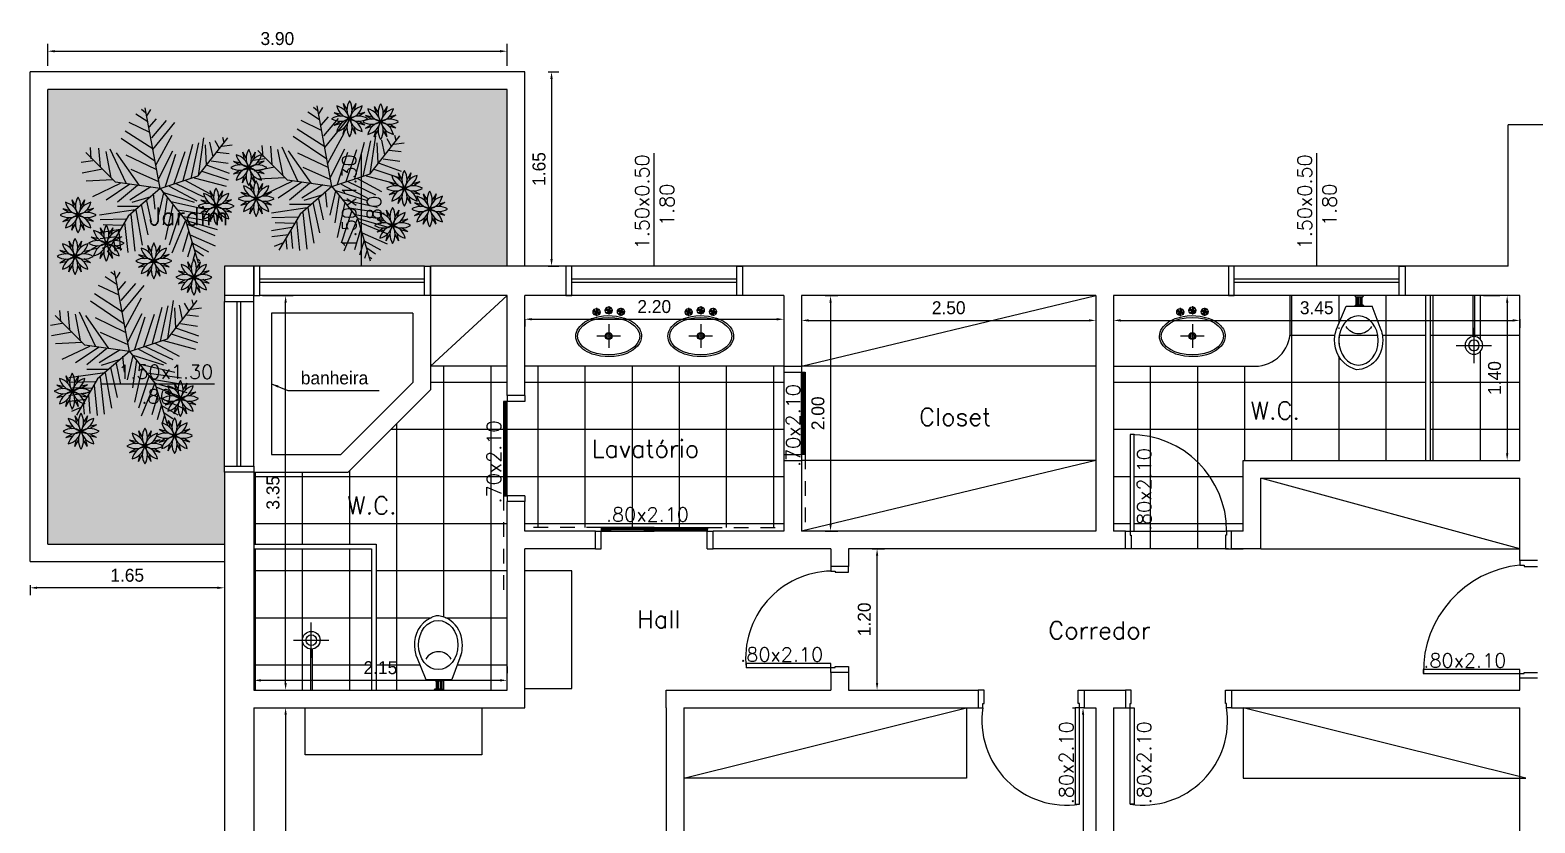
# Model space of a CAD drawing. Extents: x 381 to 417.7, y 184.4 to 253.5.
# Drawn here: x 383.07 to 395.84, y 242.02 to 248.75 of the extents above; entities that cross this region are included whole.
import ezdxf

# ---------------------------------------------------------------- set-up
doc = ezdxf.new("R2010")
doc.units = 0
doc.header["$MEASUREMENT"] = 0
doc.linetypes.add('HIDDEN2', pattern=[0.1875, 0.125, -0.0625])
doc.layers.get('0').update_dxf_attribs({"linetype": 'CONTINUOUS'})
doc.layers.get('DEFPOINTS').update_dxf_attribs({"linetype": 'CONTINUOUS'})
for name, color, linetype in [('ARVORE', 94, 'CONTINUOUS'), ('CONSTRUCAO', 5, 'CONTINUOUS'), ('COTA', 5, 'CONTINUOUS'), ('COTAEX', 7, 'CONTINUOUS'), ('FLORES', 1, 'CONTINUOUS'), ('MOBIL', 7, 'CONTINUOUS'), ('PAREDE', 6, 'CONTINUOUS'), ('PROJECAO', 1, 'HIDDEN2')]:
    doc.layers.add(name, color=color, linetype=linetype)
doc.styles.add('ADRIANA', font='romans.shx', dxfattribs={"height": 0.12})
doc.styles.add('COMODOS', font='romans.shx', dxfattribs={"height": 0.15})
doc.styles.add('EXECUÇÃO', font='', dxfattribs={"height": 0.11})
doc.styles.get('EXECUÇÃO').set_extended_font_data('AvantGarde Md BT')
doc.dimstyles.new('COTAEXEC', dxfattribs={"dimscale": 0.05, "dimtxt": 0.11, "dimasz": 1.2, "dimexe": 1.25, "dimexo": 4, "dimgap": 1, "dimtad": 1, "dimrnd": 0.005, "dimzin": 4, "dimdsep": 46, "dimtxsty": 'EXECUÇÃO', "dimcen": 2.5, "dimdle": 0.15, "dimclrd": 2, "dimclre": 2, "dimclrt": 220, "dimadec": 0, "dimazin": 0, "dimtfac": 0.075, "dimtmove": 2, "dimatfit": 3, "dimfxl": 1, "dimtolj": 1, "dimtzin": 0, "dimarcsym": 0})
pattern_1 = [(0, (77.3803, -4.23803), (0, 0.4), []), (90, (77.3803, -4.23803), (-0.4, 2e-17), [])]

# ---------------------------------------------------------------- blocks, each defined once
blk = doc.blocks.new('*D43')
at = {"color": 2, "linetype": 'ByBlock'}
for p, q in [((389.616, 250.759), (389.616, 250.685)), ((389.676, 250.748), (392.056, 250.748)), ((392.116, 250.759), (392.116, 250.685))]:
    blk.add_line(p, q, dxfattribs=at)
for points in [[(389.676, 250.758), (389.676, 250.738), (389.616, 250.748)], [(392.056, 250.758), (392.056, 250.738), (392.116, 250.748)]]:
    blk.add_solid(points, dxfattribs=at)
at = {"layer": 'DEFPOINTS', "color": 0, "linetype": 'ByBlock'}
for p in [(389.616, 250.959), (392.116, 250.959), (392.116, 250.748)]:
    blk.add_point(p, dxfattribs=at)
at = {"color": 220, "linetype": 'ByBlock', "insert": (390.866, 250.855), "char_height": 0.11, "attachment_point": 5, "style": 'EXECUÇÃO'}
blk.add_mtext('\\A1;2.50', dxfattribs=at)
blk = doc.blocks.new('*D49')
at = {"color": 2, "linetype": 'ByBlock'}
for p, q in [((383.216, 252.909), (383.216, 253.097)), ((383.276, 253.034), (387.056, 253.034)), ((387.116, 252.909), (387.116, 253.097))]:
    blk.add_line(p, q, dxfattribs=at)
for points in [[(383.276, 253.044), (383.276, 253.024), (383.216, 253.034)], [(387.056, 253.044), (387.056, 253.024), (387.116, 253.034)]]:
    blk.add_solid(points, dxfattribs=at)
at = {"layer": 'DEFPOINTS', "color": 0, "linetype": 'ByBlock'}
for p in [(387.116, 253.034), (383.216, 252.709), (387.116, 252.709)]:
    blk.add_point(p, dxfattribs=at)
at = {"color": 220, "linetype": 'ByBlock', "insert": (385.166, 253.141), "char_height": 0.11, "attachment_point": 5, "style": 'EXECUÇÃO'}
blk.add_mtext('\\A1;3.90', dxfattribs=at)
blk = doc.blocks.new('*D44')
at = {"color": 2, "linetype": 'ByBlock'}
for p, q in [((383.066, 248.499), (383.066, 248.414)), ((384.656, 248.477), (383.126, 248.477)), ((384.716, 248.499), (384.716, 248.414))]:
    blk.add_line(p, q, dxfattribs=at)
for points in [[(383.126, 248.487), (383.126, 248.467), (383.066, 248.477)], [(384.656, 248.487), (384.656, 248.467), (384.716, 248.477)]]:
    blk.add_solid(points, dxfattribs=at)
at = {"layer": 'DEFPOINTS', "color": 0, "linetype": 'ByBlock'}
for p in [(383.066, 248.699), (384.716, 248.699), (383.066, 248.477)]:
    blk.add_point(p, dxfattribs=at)
at = {"color": 220, "linetype": 'ByBlock', "insert": (383.891, 248.583), "char_height": 0.11, "attachment_point": 5, "style": 'EXECUÇÃO'}
blk.add_mtext('\\A1;1.65', dxfattribs=at)
blk = doc.blocks.new('*D37')
at = {"color": 2, "linetype": 'ByBlock'}
for p, q in [((385.166, 247.459), (385.299, 247.459)), ((385.236, 247.399), (385.236, 243.019)), ((385.166, 242.959), (385.299, 242.959))]:
    blk.add_line(p, q, dxfattribs=at)
for points in [[(385.226, 247.399), (385.246, 247.399), (385.236, 247.459)], [(385.226, 243.019), (385.246, 243.019), (385.236, 242.959)]]:
    blk.add_solid(points, dxfattribs=at)
at = {"layer": 'DEFPOINTS', "color": 0, "linetype": 'ByBlock'}
for p in [(384.966, 247.459), (384.966, 242.959), (385.236, 242.959)]:
    blk.add_point(p, dxfattribs=at)
at = {"color": 220, "linetype": 'ByBlock', "insert": (385.129, 245.209), "char_height": 0.11, "attachment_point": 5, "rotation": 90, "style": 'EXECUÇÃO'}
blk.add_mtext('\\A1;4.50', dxfattribs=at)
blk = doc.blocks.new('ARBUSTO7')
at = {"layer": 'FLORES', "linetype": 'Continuous'}
h = blk.add_hatch(color=21, dxfattribs=at)
h.paths.add_polyline_path([(-0.082, 0.133, 0.198912), (-0.017, 0.043, -0.079643), (0.026, 0.025, -0.079643), (0.008, 0.068, 0.198912)])
h.paths.add_polyline_path([(0.026, 0.178, 0.198912), (0.008, 0.068, -0.079643), (0.026, 0.025, -0.079643), (0.044, 0.068, 0.198912)])
h.paths.add_polyline_path([(0.134, 0.133, 0.198912), (0.044, 0.068, -0.079643), (0.026, 0.025, -0.079643), (0.069, 0.043, 0.198912)])
h.paths.add_polyline_path([(0.069, 0.043, -0.079643), (0.026, 0.025, -0.079643), (0.069, 0.007, 0.198912), (0.179, 0.025, 0.198912)])
h.paths.add_polyline_path([(0.069, 0.007, -0.079643), (0.026, 0.025, -0.079643), (0.044, -0.017, 0.198912), (0.134, -0.083, 0.198912)])
h.paths.add_polyline_path([(0.044, -0.017, -0.079643), (0.026, 0.025, -0.079643), (0.008, -0.017, 0.198912), (0.026, -0.128, 0.198912)])
h.paths.add_polyline_path([(-0.082, -0.083, 0.198912), (0.008, -0.017, -0.079643), (0.026, 0.025, -0.079643), (-0.017, 0.007, 0.198912)])
h.paths.add_polyline_path([(-0.017, 0.007, -0.079643), (0.026, 0.025, -0.079643), (-0.017, 0.043, 0.198912), (-0.127, 0.025, 0.198912)])
h = blk.add_hatch(color=93, dxfattribs=at)
h.paths.add_polyline_path([(-0.104, 0.079), (-0.05, 0.047, -0.058504), (-0.017, 0.043, -0.058504), (-0.043, 0.064)])
h.paths.add_polyline_path([(-0.028, 0.155), (-0.013, 0.094, -0.058504), (0.008, 0.068, -0.058504), (0.004, 0.101)])
h.paths.add_polyline_path([(0.08, 0.155), (0.048, 0.101, -0.058504), (0.044, 0.068, -0.058504), (0.065, 0.094)])
h.paths.add_polyline_path([(0.156, 0.079), (0.095, 0.064, -0.058504), (0.069, 0.043, -0.058504), (0.102, 0.047)])
h.paths.add_polyline_path([(0.102, 0.004, -0.058504), (0.069, 0.007, -0.058504), (0.095, -0.014), (0.156, -0.029)])
h.paths.add_polyline_path([(0.08, -0.105), (0.065, -0.044, -0.058504), (0.044, -0.017, -0.058504), (0.048, -0.051)])
h.paths.add_polyline_path([(0.004, -0.051, -0.058504), (0.008, -0.017, -0.058504), (-0.013, -0.044), (-0.028, -0.105)])
h.paths.add_polyline_path([(-0.043, -0.014, -0.058504), (-0.017, 0.007, -0.058504), (-0.05, 0.004), (-0.104, -0.029)])
h = blk.add_hatch(color=97, dxfattribs=at)
h.paths.add_polyline_path([(-0.017, 0.043, 0.079643), (0.026, 0.025, 0.079643)])
h.paths.add_polyline_path([(0.008, 0.068, 0.079643), (0.026, 0.025, 0.079643)])
h.paths.add_polyline_path([(0.026, 0.025, 0.079643), (0.044, 0.068, 0.079643)])
h.paths.add_polyline_path([(0.026, 0.025, 0.079643), (0.069, 0.043, 0.079643)])
h.paths.add_polyline_path([(0.026, 0.025, 0.079643), (0.069, 0.007, 0.079643)])
h.paths.add_polyline_path([(0.026, 0.025, 0.079643), (0.044, -0.017, 0.079643)])
h.paths.add_polyline_path([(0.008, -0.017, 0.079643), (0.026, 0.025, 0.079643)])
h.paths.add_polyline_path([(-0.017, 0.007, 0.079643), (0.026, 0.025, 0.079643)])
for p, q in [((-0.028, 0.155), (0.004, 0.101)), ((-0.028, 0.155), (-0.013, 0.094)), ((0.08, 0.155), (0.048, 0.101)), ((0.08, 0.155), (0.065, 0.094)), ((-0.104, 0.079), (-0.05, 0.047)), ((-0.104, 0.079), (-0.043, 0.064)), ((-0.104, -0.029), (-0.05, 0.004)), ((0.156, 0.079), (0.095, 0.064)), ((0.156, 0.079), (0.102, 0.047)), ((0.156, -0.029), (0.102, 0.004)), ((-0.104, -0.029), (-0.043, -0.014)), ((-0.028, -0.105), (-0.013, -0.044)), ((-0.028, -0.105), (0.004, -0.051)), ((0.08, -0.105), (0.048, -0.051)), ((0.08, -0.105), (0.065, -0.044)), ((0.156, -0.029), (0.095, -0.014))]:
    blk.add_line(p, q, dxfattribs=at)
for centre, start, end in [((-0.116, -0.009), 13.3928, 76.6072), ((0.06, 0.167), 193.3928, 256.6072), ((0.15, 0.101), 148.3928, 211.6072), ((-0.098, 0.101), 328.3928, 31.6072), ((0.168, -0.009), 103.3928, 166.6072), ((-0.008, 0.167), 283.3928, 346.6072), ((-0.05, -0.099), 58.3928, 121.6072), ((-0.05, 0.149), 238.3928, 301.6072), ((0.06, -0.117), 103.3928, 166.6072), ((-0.116, 0.059), 283.3928, 346.6072), ((0.15, -0.051), 148.3928, 211.6072), ((0.102, -0.099), 58.3928, 121.6072), ((-0.008, -0.117), 13.3928, 76.6072), ((0.168, 0.059), 193.3928, 256.6072), ((0.102, 0.149), 238.3928, 301.6072), ((-0.098, -0.051), 328.3928, 31.6072)]:
    blk.add_arc(centre, 0.146, start, end, dxfattribs=at)
blk = doc.blocks.new('J25_150')
at = {"color": 4}
for p, q in [((-0.75, 0.25), (-0.75, 0)), ((-0.7, 0.25), (-0.75, 0.25)), ((-0.7, 0), (-0.7, 0.25)), ((0.7, 0.25), (0.75, 0.25)), ((0.7, 0), (0.7, 0.25)), ((0.75, 0.25), (0.75, 0)), ((-0.75, 0), (-0.7, 0)), ((0.75, 0), (0.7, 0))]:
    blk.add_line(p, q, dxfattribs=at)
for p, q in [((0.7, 0.25), (-0.7, 0.25)), ((0.7, 0.14), (-0.7, 0.14)), ((0.7, 0.11), (-0.7, 0.11)), ((0.7, 0), (-0.7, 0))]:
    blk.add_line(p, q)
blk = doc.blocks.new('COQUEIRO')
at = {"layer": 'ARVORE', "linetype": 'Continuous'}
for p, q in [((-0.305, 1.609), (-0.393, 1.68)), ((0, 0), (-0.315, 1.711)), ((-0.273, 1.554), (-0.197, 1.68)), ((-0.219, 1.191), (-0.653, 1.401)), ((-0.262, 1.415), (-0.512, 1.581)), ((-0.229, 1.304), (-0.077, 1.484)), ((-0.175, 1.08), (0.14, 1.443)), ((-0.153, 0.83), (0.314, 1.401)), ((-0.11, 0.579), (-0.827, 1.066)), ((-0.153, 0.844), (-0.74, 1.22)), ((-0.088, 0.495), (0.26, 1.136)), ((0.662, 0.216), (0.825, 0.969)), ((0.81, 0.27), (1.44, 1.08)), ((0.814, 0.273), (0.933, 1.08)), ((1.053, 0.983), (1.118, 0.676)), ((1.162, 1.024), (1.259, 0.858)), ((1.325, 1.094), (1.357, 0.983)), ((-0.945, 0.136), (-1.575, 0.765)), ((-1.458, 0.634), (-1.479, 0.872)), ((-1.305, 0.858), (-1.273, 0.467)), ((-1.153, 0.788), (-1.045, 0.23)), ((-1.066, 0.844), (-0.729, 0.119)), ((-0.436, 0.063), (-0.925, 0.761)), ((-0.729, 0.717), (-0.088, 0.412)), ((-0.034, 0.202), (0.27, 0.802)), ((0.118, 0.049), (0.336, 0.731)), ((0.303, 0.105), (0.531, 0.788)), ((0.488, 0.174), (0.694, 0.941)), ((0.955, 0.927), (0.977, 0.495)), ((1.216, 0.775), (1.466, 0.747)), ((1.314, 0.899), (1.531, 0.927)), ((-1.425, 0.592), (-1.675, 0.551)), ((-1.218, 0.412), (-1.653, 0.329)), ((-0.621, 0.412), (-0.034, 0.147)), ((0.89, 0.37), (1.444, 0.188)), ((0.999, 0.495), (1.466, 0.329)), ((1.086, 0.592), (1.444, 0.537)), ((-1.001, 0.188), (-1.566, 0.16)), ((-0.849, 0.105), (-1.436, -0.173)), ((-0.642, 0.091), (-1.142, -0.244)), ((0, 0), (-0.945, 0.136)), ((-0.479, 0.063), (-0.903, -0.285)), ((0, 0), (-0.675, -0.585)), ((-0.197, 0.035), (-0.642, -0.244)), ((0, 0), (0.81, 0.27)), ((0, 0), (0.54, -0.674)), ((0.194, 0.049), (0.781, -0.258)), ((0.336, 0.105), (0.922, -0.173)), ((0.542, 0.174), (1.053, -0.103)), ((0.727, 0.23), (1.401, 0.049)), ((-0.197, -0.173), (-0.599, -0.299)), ((-0.284, -0.258), (-0.186, -0.704)), ((-0.143, -0.103), (-0.11, -0.438)), ((0.075, -0.089), (-0.045, -0.605)), ((0.053, -0.076), (0.727, -0.285)), ((0.151, -0.188), (0.064, -0.773)), ((0.227, -0.272), (0.966, -0.438)), ((-0.523, -0.452), (-1.284, -0.563)), ((-0.675, -0.585), (-1.125, -1.35)), ((-0.458, -0.383), (-0.903, -0.383)), ((-0.621, -0.549), (-0.534, -1.33)), ((-0.512, -0.452), (-0.382, -1.205)), ((-0.403, -0.341), (-0.262, -0.981)), ((0.27, -0.341), (0.107, -1.078)), ((0.423, -0.508), (0.194, -1.205)), ((0.368, -0.452), (1.107, -0.563)), ((0.488, -0.591), (1.086, -0.69)), ((-0.849, -0.87), (-1.284, -0.94)), ((-0.729, -0.648), (-1.273, -0.662)), ((-0.806, -0.787), (-1.208, -0.773)), ((-0.871, -0.926), (-0.838, -1.316)), ((-0.751, -0.717), (-0.686, -1.358)), ((0.542, -0.676), (0.249, -1.372)), ((0.607, -0.912), (0.477, -1.344)), ((0.54, -0.674), (0.81, -1.574)), ((0.553, -0.676), (1.216, -0.87)), ((0.575, -0.759), (1.162, -0.995)), ((-0.925, -1.023), (-1.273, -1.065)), ((-1.034, -1.191), (-1.229, -1.274)), ((-0.979, -1.106), (-0.958, -1.33)), ((0.683, -1.136), (0.586, -1.455)), ((0.64, -0.981), (1.172, -1.219)), ((0.683, -1.149), (1.031, -1.344)), ((0.738, -1.372), (0.694, -1.524)), ((0.738, -1.302), (0.922, -1.427)), ((0.803, -1.497), (0.846, -1.524))]:
    blk.add_line(p, q, dxfattribs=at)
blk = doc.blocks.new('ARVORE10')
at = {"layer": 'CONSTRUCAO'}
blk.add_blockref('COQUEIRO', (0.044, 0.034, 498.935), dxfattribs=at)
blk = doc.blocks.new('BACIA')
at = {"color": 4}
for p, q in [((-0.151, 0.285), (-0.07, 0.089)), ((0.227, 0.295), (0.151, 0.089)), ((-0.07, 0.089), (0.151, 0.089))]:
    blk.add_line(p, q, dxfattribs=at)
for p, q in [((0, 0), (0.01, 0.01)), ((0.001, 0.089), (0.011, 0.079)), ((0.01, 0.01), (0.07, 0.01)), ((0.011, 0.079), (0.072, 0.079)), ((0.016, 0.079), (0.016, 0.01)), ((0.021, 0.079), (0.021, 0.01)), ((0.028, 0.079), (0.028, 0.01)), ((0.038, 0.079), (0.038, 0.01)), ((0.053, 0.079), (0.053, 0.01)), ((0.061, 0.079), (0.061, 0.01)), ((0.066, 0.079), (0.066, 0.01)), ((0.07, 0.01), (0.08, 0)), ((0.072, 0.079), (0.082, 0.089))]:
    blk.add_line(p, q)
blk.add_arc((0.037, 0.2), 0.125, 29.5736, 149.8576)
at = {"color": 3}
blk.add_ellipse((0.035, 0.382), major_axis=(0, 0.209), ratio=0.8, dxfattribs=at)
at = {"color": 4}
blk.add_open_spline([(0.225, 0.287), (0.232, 0.308), (0.237, 0.33), (0.246, 0.424), (0.226, 0.499), (0.139, 0.599), (0.08, 0.63), (0.018, 0.63), (0.013, 0.63), (-0.028, 0.616), (-0.144, 0.537), (-0.179, 0.434), (-0.162, 0.319), (-0.157, 0.299), (-0.149, 0.281)], degree=3, knots=[4.306341, 4.306341, 4.306341, 4.306341, 4.589111, 4.589111, 5.526928, 5.526928, 6.283185, 6.283185, 6.283185, 6.795502, 6.795502, 8.030248, 8.030248, 8.288295, 8.288295, 8.288295, 8.288295], dxfattribs=at)
blk = doc.blocks.new('*D47')
at = {"color": 2, "linetype": 'ByBlock'}
for p, q in [((384.966, 247.809), (384.966, 247.753)), ((387.116, 247.809), (387.116, 247.753)), ((387.056, 247.691), (385.026, 247.691))]:
    blk.add_line(p, q, dxfattribs=at)
for points in [[(385.026, 247.701), (385.026, 247.681), (384.966, 247.691)], [(387.056, 247.701), (387.056, 247.681), (387.116, 247.691)]]:
    blk.add_solid(points, dxfattribs=at)
at = {"layer": 'DEFPOINTS', "color": 0, "linetype": 'ByBlock'}
for p in [(384.966, 247.691), (384.966, 247.609), (387.116, 247.609)]:
    blk.add_point(p, dxfattribs=at)
at = {"color": 220, "linetype": 'ByBlock', "insert": (386.041, 247.798), "char_height": 0.11, "attachment_point": 5, "style": 'EXECUÇÃO'}
blk.add_mtext('\\A1;2.15', dxfattribs=at)
blk = doc.blocks.new('CHUVEIRO')
for p, q in [((0.008, 0.273), (0.008, 0.573)), ((-0.142, 0.423), (0.158, 0.423))]:
    blk.add_line(p, q)
at = {"color": 3}
for p, q in [((0, 0.35), (0, 0)), ((0.016, 0.35), (0.016, 0))]:
    blk.add_line(p, q, dxfattribs=at)
at = {"color": 7}
blk.add_circle((0.008, 0.423), 0.075, dxfattribs=at)
at = {"color": 3}
blk.add_circle((0.008, 0.423), 0.045, dxfattribs=at)
blk = doc.blocks.new('*D46')
at = {"color": 2, "linetype": 'ByBlock'}
for p, q in [((385.041, 250.959), (385.299, 250.959)), ((385.236, 247.669), (385.236, 250.899)), ((385.166, 247.609), (385.299, 247.609))]:
    blk.add_line(p, q, dxfattribs=at)
for points in [[(385.226, 250.899), (385.246, 250.899), (385.236, 250.959)], [(385.226, 247.669), (385.246, 247.669), (385.236, 247.609)]]:
    blk.add_solid(points, dxfattribs=at)
at = {"layer": 'DEFPOINTS', "color": 0, "linetype": 'ByBlock'}
for p in [(384.841, 250.959), (385.236, 250.959), (384.966, 247.609)]:
    blk.add_point(p, dxfattribs=at)
at = {"color": 220, "linetype": 'ByBlock', "insert": (385.129, 249.284), "char_height": 0.11, "attachment_point": 5, "rotation": 90, "style": 'EXECUÇÃO'}
blk.add_mtext('\\A1;3.35', dxfattribs=at)
blk = doc.blocks.new('*D51')
at = {"color": 2, "linetype": 'ByBlock'}
for p, q in [((387.266, 250.759), (387.266, 250.695)), ((387.326, 250.758), (389.406, 250.758)), ((389.466, 250.759), (389.466, 250.695))]:
    blk.add_line(p, q, dxfattribs=at)
for points in [[(387.326, 250.768), (387.326, 250.748), (387.266, 250.758)], [(389.406, 250.768), (389.406, 250.748), (389.466, 250.758)]]:
    blk.add_solid(points, dxfattribs=at)
at = {"layer": 'DEFPOINTS', "color": 0, "linetype": 'ByBlock'}
for p in [(387.266, 250.959), (389.466, 250.959), (389.466, 250.758)]:
    blk.add_point(p, dxfattribs=at)
at = {"color": 220, "linetype": 'ByBlock', "insert": (388.366, 250.865), "char_height": 0.11, "attachment_point": 5, "style": 'EXECUÇÃO'}
blk.add_mtext('\\A1;2.20', dxfattribs=at)
blk = doc.blocks.new('*D50')
at = {"color": 2, "linetype": 'ByBlock'}
for p, q in [((387.466, 252.859), (387.556, 252.859)), ((387.494, 252.799), (387.494, 251.269)), ((387.466, 251.209), (387.556, 251.209))]:
    blk.add_line(p, q, dxfattribs=at)
for points in [[(387.484, 252.799), (387.504, 252.799), (387.494, 252.859)], [(387.484, 251.269), (387.504, 251.269), (387.494, 251.209)]]:
    blk.add_solid(points, dxfattribs=at)
at = {"layer": 'DEFPOINTS', "color": 0, "linetype": 'ByBlock'}
for p in [(387.266, 252.859), (387.266, 251.209), (387.494, 251.209)]:
    blk.add_point(p, dxfattribs=at)
at = {"color": 220, "linetype": 'ByBlock', "insert": (387.388, 252.034), "char_height": 0.11, "attachment_point": 5, "rotation": 90, "style": 'EXECUÇÃO'}
blk.add_mtext('\\A1;1.65', dxfattribs=at)
blk = doc.blocks.new('CUBAOVAL')
h = blk.add_hatch(color=256)
h.paths.add_polyline_path([(-0.125, -0.185, 0.198912), (-0.134, -0.206), (-0.104, -0.206)])
h.paths.add_polyline_path([(-0.125, -0.228, 0.198912), (-0.104, -0.236), (-0.104, -0.206)])
h.paths.add_polyline_path([(-0.104, -0.206), (-0.083, -0.228, 0.198912), (-0.074, -0.206)])
h.paths.add_polyline_path([(-0.083, -0.185, 0.198912), (-0.104, -0.176), (-0.104, -0.206)])
h = blk.add_hatch(color=256)
h.paths.add_polyline_path([(-0.021, -0.197, 0.198912), (-0.03, -0.218), (0, -0.218)])
h.paths.add_polyline_path([(-0.021, -0.239, 0.198912), (0, -0.248), (0, -0.218)])
h.paths.add_polyline_path([(0, -0.218), (0.022, -0.239, 0.198912), (0.03, -0.218)])
h.paths.add_polyline_path([(0.022, -0.197, 0.198912), (0, -0.188), (0, -0.218)])
h = blk.add_hatch(color=256)
h.paths.add_polyline_path([(0.082, -0.183, 0.198912), (0.073, -0.204), (0.103, -0.204)])
h.paths.add_polyline_path([(0.082, -0.225, 0.198912), (0.103, -0.234), (0.103, -0.204)])
h.paths.add_polyline_path([(0.103, -0.204), (0.124, -0.225, 0.198912), (0.133, -0.204)])
h.paths.add_polyline_path([(0.124, -0.183, 0.198912), (0.103, -0.174), (0.103, -0.204)])
for p, q in [((-0.1, 0), (0.1, 0)), ((0, -0.1), (0, 0.1)), ((-0.139, -0.206), (-0.069, -0.206)), ((-0.08, -0.231), (-0.129, -0.182)), ((-0.129, -0.231), (-0.08, -0.182)), ((-0.104, -0.241), (-0.104, -0.171)), ((-0.035, -0.218), (0.035, -0.218)), ((0.025, -0.243), (-0.024, -0.193)), ((-0.024, -0.243), (0.025, -0.193)), ((0, -0.253), (0, -0.183)), ((0.068, -0.204), (0.138, -0.204)), ((0.128, -0.229), (0.078, -0.179)), ((0.078, -0.229), (0.128, -0.179)), ((0.103, -0.239), (0.103, -0.169))]:
    blk.add_line(p, q)
for centre, radius in [((0, 0), 0.03), ((0, 0), 0.02), ((-0.104, -0.206), 0.03), ((0, -0.218), 0.03), ((0.103, -0.204), 0.03)]:
    blk.add_circle(centre, radius)
at = {"color": 3}
blk.add_ellipse((0, 0.001), major_axis=(-0.264, 0), ratio=0.603224, dxfattribs=at)
blk.add_open_spline([(-0.279, 0.001), (-0.279, -0.032), (-0.265, -0.063), (-0.188, -0.143), (-0.091, -0.175), (0.104, -0.172), (0.198, -0.138), (0.28, -0.043), (0.289, 0.007), (0.247, 0.095), (0.2, 0.131), (0.05, 0.184), (-0.067, 0.182), (-0.228, 0.117), (-0.279, 0.061), (-0.279, 0.001)], degree=3, knots=[0, 0, 0, 0, 0.527743, 0.527743, 1.594381, 1.594381, 2.661018, 2.661018, 3.420338, 3.420338, 4.179657, 4.179657, 5.30216, 5.30216, 6.283185, 6.283185, 6.283185, 6.283185])
for p in [(0, 0), (-0.104, -0.206), (0, -0.218), (0.103, -0.204)]:
    blk.add_point(p)
blk = doc.blocks.new('*D48')
at = {"color": 2, "linetype": 'ByBlock'}
for p, q in [((390.216, 248.809), (390.32, 248.809)), ((390.258, 247.669), (390.258, 248.749)), ((390.216, 247.609), (390.32, 247.609))]:
    blk.add_line(p, q, dxfattribs=at)
for points in [[(390.248, 248.749), (390.268, 248.749), (390.258, 248.809)], [(390.248, 247.669), (390.268, 247.669), (390.258, 247.609)]]:
    blk.add_solid(points, dxfattribs=at)
at = {"layer": 'DEFPOINTS', "color": 0, "linetype": 'ByBlock'}
for p in [(390.016, 248.809), (390.258, 248.809), (390.016, 247.609)]:
    blk.add_point(p, dxfattribs=at)
at = {"color": 220, "linetype": 'ByBlock', "insert": (390.15, 248.209), "char_height": 0.11, "attachment_point": 5, "rotation": 90, "style": 'EXECUÇÃO'}
blk.add_mtext('\\A1;1.20', dxfattribs=at)
blk = doc.blocks.new('*D45')
at = {"color": 2, "linetype": 'ByBlock'}
for p, q in [((389.816, 250.959), (389.925, 250.959)), ((389.863, 250.899), (389.863, 249.019)), ((389.816, 248.959), (389.925, 248.959))]:
    blk.add_line(p, q, dxfattribs=at)
for points in [[(389.853, 250.899), (389.873, 250.899), (389.863, 250.959)], [(389.853, 249.019), (389.873, 249.019), (389.863, 248.959)]]:
    blk.add_solid(points, dxfattribs=at)
at = {"layer": 'DEFPOINTS', "color": 0, "linetype": 'ByBlock'}
for p in [(389.616, 250.959), (389.616, 248.959), (389.863, 248.959)]:
    blk.add_point(p, dxfattribs=at)
at = {"color": 220, "linetype": 'ByBlock', "insert": (389.756, 249.959), "char_height": 0.11, "attachment_point": 5, "rotation": 90, "style": 'EXECUÇÃO'}
blk.add_mtext('\\A1;2.00', dxfattribs=at)
blk = doc.blocks.new('*D35')
at = {"color": 2, "linetype": 'ByBlock'}
for p, q in [((391.916, 247.459), (391.944, 247.459)), ((392.007, 247.399), (392.007, 243.019)), ((391.916, 242.959), (391.944, 242.959))]:
    blk.add_line(p, q, dxfattribs=at)
for points in [[(391.997, 247.399), (392.017, 247.399), (392.007, 247.459)], [(391.997, 243.019), (392.017, 243.019), (392.007, 242.959)]]:
    blk.add_solid(points, dxfattribs=at)
at = {"layer": 'DEFPOINTS', "color": 0, "linetype": 'ByBlock'}
for p in [(392.116, 247.459), (392.007, 242.959), (392.116, 242.959)]:
    blk.add_point(p, dxfattribs=at)
at = {"color": 220, "linetype": 'ByBlock', "insert": (391.9, 245.209), "char_height": 0.11, "attachment_point": 5, "rotation": 90, "style": 'EXECUÇÃO'}
blk.add_mtext('\\A1;4.50', dxfattribs=at)
blk = doc.blocks.new('*D54')
at = {"color": 2, "linetype": 'ByBlock'}
for p, q in [((392.266, 250.759), (392.266, 250.685)), ((392.326, 250.748), (395.656, 250.748)), ((395.716, 250.759), (395.716, 250.685))]:
    blk.add_line(p, q, dxfattribs=at)
for points in [[(392.326, 250.758), (392.326, 250.738), (392.266, 250.748)], [(395.656, 250.758), (395.656, 250.738), (395.716, 250.748)]]:
    blk.add_solid(points, dxfattribs=at)
at = {"layer": 'DEFPOINTS', "color": 0, "linetype": 'ByBlock'}
for p in [(392.266, 250.959), (395.716, 250.959), (395.716, 250.748)]:
    blk.add_point(p, dxfattribs=at)
at = {"color": 220, "linetype": 'ByBlock', "insert": (393.991, 250.855), "char_height": 0.11, "attachment_point": 5, "style": 'EXECUÇÃO'}
blk.add_mtext('\\A1;3.45', dxfattribs=at)
blk = doc.blocks.new('*D53')
at = {"color": 2, "linetype": 'ByBlock'}
for p, q in [((395.408, 250.959), (395.546, 250.959)), ((395.608, 250.899), (395.608, 249.619)), ((395.408, 249.559), (395.546, 249.559))]:
    blk.add_line(p, q, dxfattribs=at)
for points in [[(395.598, 250.899), (395.618, 250.899), (395.608, 250.959)], [(395.598, 249.619), (395.618, 249.619), (395.608, 249.559)]]:
    blk.add_solid(points, dxfattribs=at)
at = {"layer": 'DEFPOINTS', "color": 0, "linetype": 'ByBlock'}
for p in [(395.608, 250.959), (395.608, 249.559), (395.608, 249.559)]:
    blk.add_point(p, dxfattribs=at)
at = {"color": 220, "linetype": 'ByBlock', "insert": (395.501, 250.259), "char_height": 0.11, "attachment_point": 5, "rotation": 90, "style": 'EXECUÇÃO'}
blk.add_mtext('\\A1;1.40', dxfattribs=at)

msp = doc.modelspace()

# ---------------------------------------------------------------- hatches: boundary and pattern name
h = msp.add_hatch()
h.set_pattern_fill('DOTS', color=84, scale=0.03, style=0, double=1)
h.set_pattern_definition([(0, (77.38029, -4.23803), (0.0238125, 0.047625), [0, -0.047625])])
h.paths.add_polyline_path([(387.116, 248.248), (383.216, 248.248), (383.216, 244.388), (384.716, 244.388), (384.716, 246.748), (387.116, 246.748)])
h = msp.add_hatch()
h.set_pattern_fill('_U', color=44, scale=0.4, style=0, double=1, pattern_type=0)
h.set_pattern_definition(pattern_1)
edge = h.paths.add_edge_path()
edge.add_line((394.241, 246.409), (394.312, 246.409))
edge.add_line((394.312, 246.409), (394.322, 246.419))
edge.add_line((394.322, 246.419), (394.327, 246.419))
edge.add_line((394.327, 246.419), (394.327, 246.488))
edge.add_line((394.327, 246.488), (394.321, 246.488))
edge.add_line((394.321, 246.488), (394.311, 246.498))
edge.add_line((394.311, 246.498), (393.766, 246.498))
edge.add_line((393.766, 246.498), (393.766, 246.198))
edge.add_arc((393.466, 246.198), 0.3, 270, 360, ccw=False)
edge.add_line((393.466, 245.898), (392.266, 245.898))
edge.add_line((392.266, 245.898), (392.266, 244.498))
edge.add_line((392.266, 244.498), (392.366, 244.498))
edge.add_line((392.366, 244.498), (392.406, 244.498))
edge.add_line((392.406, 244.498), (392.406, 245.318))
edge.add_arc((392.406, 244.498), 0.82, 0, 90, ccw=False)
edge.add_line((393.226, 244.498), (393.266, 244.498))
edge.add_line((393.266, 244.498), (393.366, 244.498))
edge.add_line((393.366, 244.498), (393.366, 245.098))
edge.add_line((393.366, 245.098), (394.916, 245.098))
edge.add_line((394.916, 245.098), (394.916, 246.498))
edge.add_line((394.916, 246.498), (394.391, 246.498))
edge.add_line((394.391, 246.498), (394.381, 246.488))
edge.add_line((394.381, 246.488), (394.377, 246.488))
edge.add_line((394.377, 246.488), (394.377, 246.419))
edge.add_line((394.377, 246.419), (394.382, 246.419))
edge.add_line((394.382, 246.419), (394.393, 246.409))
edge.add_line((394.393, 246.409), (394.462, 246.409))
edge.add_line((394.462, 246.409), (394.536, 246.21))
edge.add_spline(control_points=[(394.161, 246.217), (394.154, 246.199), (394.149, 246.179), (394.132, 246.064), (394.167, 245.961), (394.283, 245.882), (394.323, 245.868), (394.329, 245.868), (394.391, 245.868), (394.45, 245.899), (394.537, 246), (394.557, 246.074), (394.548, 246.169), (394.543, 246.19), (394.536, 246.211)], knot_values=[4.306341, 4.306341, 4.306341, 4.306341, 4.564389, 4.564389, 5.799135, 5.799135, 6.311451, 6.311451, 6.311451, 7.067709, 7.067709, 8.005525, 8.005525, 8.288295, 8.288295, 8.288295, 8.288295], degree=3, periodic=0)
edge.add_ellipse((394.346, 246.116), major_axis=(0, 0.209), ratio=0.8, start_angle=0, end_angle=360, ccw=False)
edge.add_line((394.162, 246.217), (394.241, 246.409))
h.paths.add_polyline_path([(394.956, 245.098), (395.716, 245.098), (395.716, 246.498), (395.334, 246.498), (395.334, 246.15, -0.383195), (395.401, 246.075, -1.000001), (395.251, 246.075, -0.382576), (395.318, 246.15), (395.318, 246.498), (394.956, 246.498)])
h.paths.add_polyline_path([(392.441, 245.317), (392.441, 244.498), (392.406, 244.498), (392.406, 244.463), (392.416, 244.463), (392.416, 244.348), (393.216, 244.348), (393.216, 244.463), (393.226, 244.463), (393.226, 244.498, 0.401763)])
h = msp.add_hatch()
h.set_pattern_fill('_U', color=44, scale=0.4, style=0, double=1, pattern_type=0)
h.set_pattern_definition(pattern_1)
edge = h.paths.add_edge_path()
edge.add_line((387.086, 245.598), (387.116, 245.598))
edge.add_line((387.116, 245.598), (387.116, 245.648))
edge.add_line((387.116, 245.648), (387.116, 245.898))
edge.add_line((387.116, 245.898), (386.466, 245.898))
edge.add_line((386.466, 245.898), (386.466, 245.698))
edge.add_line((386.466, 245.698), (385.766, 244.998))
edge.add_line((385.766, 244.998), (384.966, 244.998))
edge.add_line((384.966, 244.998), (384.966, 244.388))
edge.add_line((384.966, 244.388), (386.006, 244.388))
edge.add_line((386.006, 244.388), (386.006, 243.148))
edge.add_line((386.006, 243.148), (386.497, 243.148))
edge.add_line((386.497, 243.148), (386.507, 243.158))
edge.add_line((386.507, 243.158), (386.513, 243.158))
edge.add_line((386.513, 243.158), (386.513, 243.223))
edge.add_line((386.513, 243.223), (386.499, 243.237))
edge.add_line((386.499, 243.237), (386.427, 243.237))
edge.add_line((386.427, 243.237), (386.347, 243.431))
edge.add_spline(control_points=[(386.348, 243.429), (386.341, 243.448), (386.336, 243.467), (386.318, 243.582), (386.354, 243.685), (386.469, 243.764), (386.51, 243.778), (386.515, 243.778), (386.578, 243.778), (386.636, 243.747), (386.723, 243.647), (386.744, 243.572), (386.734, 243.478), (386.729, 243.456), (386.722, 243.435)], knot_values=[4.306341, 4.306341, 4.306341, 4.306341, 4.564389, 4.564389, 5.799135, 5.799135, 6.311451, 6.311451, 6.311451, 7.067709, 7.067709, 8.005525, 8.005525, 8.288295, 8.288295, 8.288295, 8.288295], degree=3, periodic=0)
edge.add_line((386.723, 243.439), (386.648, 243.237))
edge.add_line((386.648, 243.237), (386.579, 243.237))
edge.add_line((386.579, 243.237), (386.569, 243.227))
edge.add_line((386.569, 243.227), (386.563, 243.227))
edge.add_line((386.563, 243.227), (386.563, 243.163))
edge.add_line((386.563, 243.163), (386.577, 243.148))
edge.add_line((386.577, 243.148), (387.116, 243.148))
edge.add_line((387.116, 243.148), (387.116, 244.748))
edge.add_line((387.116, 244.748), (387.116, 244.798))
edge.add_line((387.116, 244.798), (387.086, 244.798))
edge.add_line((387.086, 244.798), (387.086, 245.598))
h.paths.add_polyline_path([(385.966, 244.348), (384.966, 244.348), (384.966, 243.148), (385.446, 243.148), (385.446, 243.496, -0.382576), (385.379, 243.571, -1.000001), (385.529, 243.571, -0.383195), (385.462, 243.496), (385.462, 243.148), (385.966, 243.148)], flags=17)
h.paths.add_polyline_path([(389.466, 245.898), (387.266, 245.898), (387.266, 245.648), (387.266, 245.598), (387.116, 245.598), (387.116, 245.513), (387.116, 244.798), (387.266, 244.798), (387.266, 244.748), (387.266, 244.528), (387.916, 244.528), (388.365, 244.528), (388.817, 244.528), (389.466, 244.528)])
at = {"ltscale": 0.05}
for points in [[(389.646, 245.848), (389.616, 245.848), (389.616, 245.763), (389.646, 245.763)], [(387.086, 245.513), (387.116, 245.513), (387.116, 245.598), (387.086, 245.598)], [(389.646, 245.148), (389.616, 245.148), (389.616, 245.234), (389.646, 245.234)], [(387.086, 244.798), (387.116, 244.798), (387.116, 244.884), (387.086, 244.884)], [(387.916, 244.528), (387.916, 244.498), (388.002, 244.498), (388.002, 244.528)], [(388.281, 244.528), (388.281, 244.498), (388.366, 244.498), (388.366, 244.528)], [(388.366, 244.528), (388.366, 244.498), (388.452, 244.498), (388.452, 244.528)], [(388.816, 244.528), (388.816, 244.498), (388.731, 244.498), (388.731, 244.528)]]:
    msp.add_hatch(color=256, dxfattribs=at).paths.add_polyline_path(points)

# ---------------------------------------------------------------- linework, layer by layer
at = {"color": 2}
for p, q in [((387.266, 248.398), (383.066, 248.398)), ((383.066, 244.238), (383.066, 248.398)), ((387.266, 246.748), (387.266, 248.398)), ((387.116, 248.248), (383.216, 248.248)), ((383.216, 244.388), (383.216, 248.248)), ((387.116, 246.748), (387.116, 248.248)), ((383.216, 244.388), (384.716, 244.388)), ((383.066, 244.238), (384.716, 244.238))]:
    msp.add_line(p, q, dxfattribs=at)
at = {"color": 6}
for p, q in [((384.966, 246.498), (384.966, 246.748)), ((386.466, 246.498), (386.466, 246.748)), ((384.966, 246.498), (384.716, 246.498)), ((384.966, 244.998), (384.716, 244.998))]:
    msp.add_line(p, q, dxfattribs=at)
at = {"color": 4}
for p, q in [((387.616, 246.748), (387.616, 246.498)), ((387.666, 246.748), (387.616, 246.748)), ((387.666, 246.498), (387.666, 246.748)), ((389.066, 246.748), (389.116, 246.748)), ((389.066, 246.498), (389.066, 246.748)), ((389.116, 246.748), (389.116, 246.498)), ((393.291, 246.748), (393.241, 246.748)), ((393.241, 246.748), (393.241, 246.498)), ((393.291, 246.498), (393.291, 246.748)), ((394.691, 246.498), (394.691, 246.748)), ((394.691, 246.748), (394.741, 246.748)), ((394.741, 246.748), (394.741, 246.498)), ((387.616, 246.498), (387.666, 246.498)), ((389.116, 246.498), (389.066, 246.498)), ((393.241, 246.498), (393.291, 246.498)), ((394.741, 246.498), (394.691, 246.498)), ((389.466, 245.898), (389.466, 245.848)), ((389.616, 245.898), (389.616, 245.848)), ((387.116, 245.648), (387.116, 245.598)), ((387.266, 245.648), (387.266, 245.598)), ((389.466, 245.148), (389.466, 245.098)), ((389.616, 245.148), (389.616, 245.098)), ((387.116, 244.798), (387.116, 244.748)), ((387.266, 244.798), (387.266, 244.748)), ((387.866, 244.498), (387.916, 244.498)), ((388.816, 244.498), (388.866, 244.498)), ((392.366, 244.498), (392.406, 244.498)), ((392.366, 244.348), (392.366, 244.498)), ((392.406, 244.498), (392.406, 244.463)), ((392.406, 244.463), (392.416, 244.463)), ((392.416, 244.463), (392.416, 244.348)), ((393.216, 244.463), (393.216, 244.348)), ((393.226, 244.463), (393.216, 244.463)), ((393.226, 244.498), (393.226, 244.463)), ((393.266, 244.498), (393.226, 244.498)), ((393.266, 244.348), (393.266, 244.498)), ((387.866, 244.348), (387.916, 244.348)), ((388.816, 244.348), (388.866, 244.348)), ((392.416, 244.348), (392.366, 244.348)), ((393.216, 244.348), (393.266, 244.348)), ((390.016, 244.198), (389.866, 244.198)), ((389.866, 244.198), (389.866, 244.158)), ((390.016, 244.148), (390.016, 244.198)), ((395.866, 244.248), (395.716, 244.248)), ((395.716, 244.248), (395.716, 244.208)), ((395.716, 244.208), (395.751, 244.208)), ((395.751, 244.208), (395.751, 244.198)), ((395.751, 244.198), (395.866, 244.198)), ((389.866, 244.158), (389.901, 244.158)), ((389.901, 244.158), (389.901, 244.148)), ((389.901, 244.148), (390.016, 244.148)), ((389.866, 243.338), (389.901, 243.338)), ((389.866, 243.298), (389.866, 243.338)), ((390.016, 243.298), (389.866, 243.298)), ((389.901, 243.348), (390.016, 243.348)), ((389.901, 243.338), (389.901, 243.348)), ((390.016, 243.348), (390.016, 243.298)), ((395.716, 243.248), (395.716, 243.288)), ((395.716, 243.288), (395.751, 243.288)), ((395.751, 243.288), (395.751, 243.298)), ((395.751, 243.298), (395.866, 243.298)), ((391.166, 243.148), (391.116, 243.148)), ((391.116, 243.148), (391.116, 242.998)), ((391.166, 243.033), (391.166, 243.148)), ((391.966, 243.033), (391.966, 243.148)), ((391.966, 243.148), (392.016, 243.148)), ((392.016, 243.148), (392.016, 242.998)), ((392.416, 243.148), (392.366, 243.148)), ((392.366, 243.148), (392.366, 242.998)), ((392.416, 243.033), (392.416, 243.148)), ((393.216, 243.148), (393.266, 243.148)), ((393.216, 243.033), (393.216, 243.148)), ((393.266, 243.148), (393.266, 242.998)), ((395.866, 243.248), (395.716, 243.248)), ((391.156, 242.998), (391.156, 243.033)), ((391.156, 243.033), (391.166, 243.033)), ((391.976, 243.033), (391.966, 243.033)), ((391.976, 242.998), (391.976, 243.033)), ((392.406, 242.998), (392.406, 243.033)), ((392.406, 243.033), (392.416, 243.033)), ((393.226, 243.033), (393.216, 243.033)), ((393.226, 242.998), (393.226, 243.033)), ((391.116, 242.998), (391.156, 242.998)), ((392.016, 242.998), (391.976, 242.998)), ((392.366, 242.998), (392.406, 242.998)), ((393.266, 242.998), (393.226, 242.998))]:
    msp.add_line(p, q, dxfattribs=at)
for p, q in [((389.066, 246.748), (387.666, 246.748)), ((394.691, 246.748), (393.291, 246.748)), ((389.066, 246.638), (387.666, 246.638)), ((389.066, 246.608), (387.666, 246.608)), ((394.691, 246.638), (393.291, 246.638)), ((394.691, 246.608), (393.291, 246.608)), ((386.466, 245.898), (387.116, 246.498)), ((386.466, 246.498), (386.466, 245.698)), ((389.066, 246.498), (387.666, 246.498)), ((389.616, 245.898), (392.116, 246.498)), ((394.691, 246.498), (393.291, 246.498)), ((393.766, 246.198), (393.766, 246.498)), ((394.916, 245.098), (394.916, 246.498)), ((394.956, 245.098), (394.956, 246.498)), ((385.116, 246.348), (385.116, 245.148)), ((386.316, 246.348), (385.116, 246.348)), ((386.316, 246.348), (386.316, 245.76)), ((387.116, 245.898), (386.466, 245.898)), ((389.466, 245.898), (387.266, 245.898)), ((392.116, 245.898), (389.616, 245.898)), ((392.266, 245.898), (393.466, 245.898)), ((386.316, 245.76), (385.704, 245.148)), ((389.626, 245.763), (389.626, 245.235)), ((389.636, 245.763), (389.636, 245.235)), ((386.466, 245.698), (385.766, 244.998)), ((387.096, 245.513), (387.096, 244.885)), ((387.106, 245.513), (387.106, 244.885)), ((385.116, 245.148), (385.704, 245.148)), ((392.116, 245.098), (389.616, 244.498)), ((392.116, 245.098), (389.616, 245.098)), ((384.966, 244.998), (385.766, 244.998)), ((395.716, 244.348), (393.516, 244.948)), ((388.281, 244.518), (388.004, 244.518)), ((388.281, 244.508), (388.004, 244.508)), ((388.452, 244.518), (388.729, 244.518)), ((388.452, 244.508), (388.729, 244.508)), ((384.966, 244.388), (386.006, 244.388)), ((384.966, 244.348), (385.966, 244.348)), ((385.966, 244.348), (385.966, 243.148)), ((386.006, 244.388), (386.006, 243.148)), ((393.266, 244.348), (393.366, 244.348)), ((393.516, 244.348), (395.716, 244.348)), ((387.666, 244.16), (387.266, 244.16)), ((387.666, 243.16), (387.666, 244.16)), ((387.266, 243.16), (387.666, 243.16)), ((385.401, 242.598), (385.401, 242.998)), ((386.901, 242.998), (386.901, 242.598)), ((388.616, 242.398), (391.016, 242.998)), ((391.016, 242.998), (391.016, 242.398)), ((393.366, 242.998), (393.366, 242.398)), ((395.766, 242.398), (393.366, 242.998)), ((386.901, 242.598), (385.401, 242.598)), ((391.016, 242.398), (388.616, 242.398)), ((393.366, 242.398), (395.766, 242.398))]:
    msp.add_line(p, q)
at = {"color": 4, "ltscale": 0.05}
for p, q in [((389.466, 245.898), (389.616, 245.898)), ((389.466, 245.848), (389.616, 245.848)), ((387.266, 245.648), (387.116, 245.648)), ((387.266, 245.598), (387.116, 245.598)), ((389.466, 245.148), (389.616, 245.148)), ((389.466, 245.098), (389.616, 245.098)), ((387.266, 244.798), (387.116, 244.798)), ((387.266, 244.748), (387.116, 244.748)), ((387.866, 244.348), (387.866, 244.498)), ((387.916, 244.348), (387.916, 244.498)), ((388.816, 244.348), (388.816, 244.498)), ((388.866, 244.348), (388.866, 244.498))]:
    msp.add_line(p, q, dxfattribs=at)
at = {"color": 8}
for p, q in [((389.466, 245.848), (389.466, 245.148)), ((392.441, 244.498), (393.216, 244.498)), ((393.241, 244.348), (392.416, 244.348))]:
    msp.add_line(p, q, dxfattribs=at)
at = {"color": 3}
for p, q in [((392.441, 245.318), (392.406, 245.318)), ((392.406, 245.318), (392.406, 244.498)), ((392.441, 244.498), (392.441, 245.318)), ((392.406, 244.498), (392.441, 244.498)), ((389.146, 243.373), (389.146, 243.338)), ((389.866, 243.373), (389.146, 243.373)), ((389.146, 243.338), (389.866, 243.338)), ((389.866, 243.338), (389.866, 243.373)), ((395.716, 243.323), (394.896, 243.323)), ((394.896, 243.323), (394.896, 243.288)), ((394.896, 243.288), (395.716, 243.288)), ((395.716, 243.288), (395.716, 243.323)), ((391.941, 242.998), (391.941, 242.178)), ((391.976, 242.998), (391.941, 242.998)), ((391.976, 242.178), (391.976, 242.998)), ((392.406, 242.178), (392.406, 242.998)), ((392.406, 242.998), (392.441, 242.998)), ((392.441, 242.998), (392.441, 242.178)), ((391.941, 242.178), (391.976, 242.178)), ((392.441, 242.178), (392.406, 242.178))]:
    msp.add_line(p, q, dxfattribs=at)
for points in [[(389.616, 245.763), (389.616, 245.848), (389.646, 245.848), (389.646, 245.763)], [(387.116, 245.513), (387.116, 245.598), (387.086, 245.598), (387.086, 245.513)], [(388.281, 244.498), (388.366, 244.498), (388.366, 244.528), (388.281, 244.528)], [(388.452, 244.498), (388.366, 244.498), (388.366, 244.528), (388.452, 244.528)]]:
    msp.add_lwpolyline(points, close=True)
for points in [[(389.646, 245.847), (389.646, 245.148), (389.616, 245.148), (389.616, 245.847)], [(387.086, 245.597), (387.086, 244.798), (387.116, 244.798), (387.116, 245.597)], [(388.365, 244.528), (387.916, 244.528), (387.916, 244.498), (388.365, 244.498)], [(388.368, 244.528), (388.817, 244.528), (388.816, 244.498), (388.368, 244.498)]]:
    msp.add_lwpolyline(points, close=True, dxfattribs=at)
for centre, radius, start, end in [((393.466, 246.198), 0.3, 270, 0), ((392.406, 244.498), 0.82, 0, 90), ((395.807, 243.302), 0.911, 95.701, 180.8774), ((389.882, 243.418), 0.74, 91.1987, 186.2319), ((391.867, 242.889), 0.719, 171.2855, 278.7145), ((392.515, 242.889), 0.719, 261.2855, 8.7145)]:
    msp.add_arc(centre, radius, start, end)
at = {"layer": 'COTAEX'}
for p, q in [((385.879, 246.748), (385.879, 247.708)), ((388.366, 246.748), (388.366, 247.708)), ((393.991, 246.748), (393.991, 247.708)), ((383.673, 245.748), (384.632, 245.748))]:
    msp.add_line(p, q, dxfattribs=at)
at = {"layer": 'PAREDE'}
for p, q in [((396.616, 247.948), (395.616, 247.948)), ((395.616, 246.748), (395.616, 247.948)), ((384.966, 246.748), (384.716, 246.748)), ((384.716, 246.748), (384.716, 246.498)), ((395.616, 246.748), (386.466, 246.748)), ((387.116, 246.498), (386.466, 246.498)), ((387.116, 245.648), (387.116, 246.498)), ((387.266, 245.648), (387.266, 246.498)), ((389.466, 246.498), (387.266, 246.498)), ((389.466, 246.498), (389.466, 245.898)), ((392.116, 246.498), (389.616, 246.498)), ((389.616, 246.498), (389.616, 244.498)), ((392.116, 246.498), (392.116, 244.498)), ((395.716, 246.498), (392.266, 246.498)), ((392.266, 246.498), (392.266, 244.498)), ((395.716, 245.098), (395.716, 246.498)), ((389.466, 245.098), (389.466, 244.498)), ((393.366, 245.098), (395.716, 245.098)), ((393.366, 244.498), (393.366, 245.098)), ((384.716, 244.998), (384.716, 238.248)), ((384.966, 244.998), (384.966, 243.148)), ((393.516, 244.948), (395.716, 244.948)), ((393.516, 244.348), (393.516, 244.948)), ((395.716, 244.248), (395.716, 244.948)), ((387.116, 243.148), (387.116, 244.748)), ((387.266, 244.498), (387.266, 244.748)), ((387.866, 244.498), (387.266, 244.498)), ((389.466, 244.498), (388.866, 244.498)), ((392.116, 244.498), (389.616, 244.498)), ((392.366, 244.498), (392.266, 244.498)), ((393.366, 244.498), (393.266, 244.498)), ((387.866, 244.348), (387.266, 244.348)), ((387.266, 242.998), (387.266, 244.348)), ((389.866, 244.348), (388.866, 244.348)), ((389.866, 244.348), (389.866, 244.198)), ((392.366, 244.348), (390.016, 244.348)), ((390.016, 244.348), (390.016, 244.198)), ((393.516, 244.348), (393.266, 244.348)), ((389.866, 243.298), (389.866, 243.148)), ((390.016, 243.298), (390.016, 243.148)), ((384.966, 243.148), (387.116, 243.148)), ((388.466, 242.998), (388.466, 243.148)), ((388.466, 243.148), (389.866, 243.148)), ((390.016, 243.148), (391.116, 243.148)), ((392.016, 243.148), (392.366, 243.148)), ((393.266, 243.148), (395.716, 243.148)), ((395.716, 243.148), (395.716, 243.248)), ((384.966, 242.998), (384.966, 238.498)), ((384.966, 242.998), (387.266, 242.998)), ((388.466, 242.998), (388.466, 238.498)), ((388.616, 242.998), (388.616, 238.498)), ((388.616, 242.998), (391.116, 242.998)), ((392.016, 242.998), (392.116, 242.998)), ((392.116, 242.998), (392.116, 238.498)), ((392.266, 242.998), (392.266, 238.498)), ((392.266, 242.998), (392.366, 242.998)), ((393.266, 242.998), (395.716, 242.998)), ((395.716, 238.498), (395.716, 242.998))]:
    msp.add_line(p, q, dxfattribs=at)
at = {"layer": 'PROJECAO'}
for p, q in [((389.646, 245.148), (389.646, 244.498)), ((387.086, 244.798), (387.086, 243.998)), ((387.916, 244.528), (387.266, 244.528)), ((388.817, 244.528), (389.466, 244.528))]:
    msp.add_line(p, q, dxfattribs=at)

# ---------------------------------------------------------------- block references
at = {"color": 84}
for p in [(385.753, 247.975), (386.017, 247.95), (384.897, 247.56), (386.219, 247.384), (384.62, 247.233), (384.96, 247.296), (386.433, 247.208), (383.448, 247.157), (386.118, 247.069), (383.423, 246.805), (383.688, 246.918), (384.091, 246.767), (384.431, 246.629), (383.398, 245.661), (384.317, 245.598), (383.473, 245.321), (384.267, 245.283), (384.015, 245.195)]:
    msp.add_blockref('ARBUSTO7', p, dxfattribs=at)
at = {"color": 84, "xscale": 0.4, "yscale": 0.4, "zscale": 0.4}
for p in [(384.152, 247.393), (385.612, 247.41, -199.574), (383.892, 246.01, -199.574)]:
    msp.add_blockref('ARVORE10', p, dxfattribs=at)
msp.add_blockref('J25_150', (385.716, 246.498))
at = {"rotation": 270}
msp.add_blockref('J25_150', (384.716, 245.748), dxfattribs=at)
at = {"color": 4, "rotation": 180}
for p in [(387.979, 246.154), (388.761, 246.154), (392.935, 246.154)]:
    msp.add_blockref('CUBAOVAL', p, dxfattribs=at)
at = {"layer": 'MOBIL', "xscale": -1, "rotation": 180}
for name, p in [('BACIA', (394.311, 246.498)), ('CHUVEIRO', (395.318, 246.498))]:
    msp.add_blockref(name, p, dxfattribs=at)
at = {"layer": 'MOBIL'}
for name, p in [('CHUVEIRO', (385.446, 243.148)), ('BACIA', (386.497, 243.148))]:
    msp.add_blockref(name, p, dxfattribs=at)

# ---------------------------------------------------------------- texts
at = {"color": 4, "style": 'COMODOS'}
for s, p in [('Jardim', (384.076, 247.097)), ('W.C.', (393.431, 245.446)), ('Closet', (390.615, 245.393)), ('Lavatório', (387.835, 245.122)), ('W.C.', (385.761, 244.641)), ('Hall', (388.222, 243.674)), ('Corredor', (391.712, 243.58))]:
    msp.add_text(s, height=0.15, dxfattribs=at).set_placement(p)
at = {"layer": 'COTA', "color": 220, "insert": (385.365, 245.798), "char_height": 0.11, "attachment_point": 4, "style": 'EXECUÇÃO'}
msp.add_mtext('\\A1;banheira', dxfattribs=at)
at = {"layer": 'COTAEX', "style": 'ADRIANA'}
for s, p in [('1.50x1.30', (385.836, 246.89)), ('1.50x0.50', (388.324, 246.89)), ('1.50x0.50', (393.949, 246.89)), ('1.80', (388.534, 247.088)), ('1.80', (394.159, 247.088)), ('.80', (386.047, 247.088)), ('.70x2.10', (389.605, 245.042)), ('.70x2.10', (387.065, 244.733)), ('.80x2.10', (392.585, 244.498)), ('.80x2.10', (391.925, 242.178)), ('.80x2.10', (392.585, 242.178))]:
    msp.add_text(s, height=0.12, rotation=90, dxfattribs=at).set_placement(p)
for s, p in [('1.50x1.30', (383.814, 245.791)), ('.80', (384.012, 245.58)), ('.80x2.10', (387.956, 244.578)), ('.80x2.10', (389.096, 243.389)), ('.80x2.10', (394.896, 243.339))]:
    msp.add_text(s, height=0.12, dxfattribs=at).set_placement(p)

# ---------------------------------------------------------------- dimensions: what is measured, and where the dimension line sits
at = {"color": 7}
for base, p1, p2, picture, middle in [((387.116, 248.573), (383.216, 248.248), (387.116, 248.248), '*D49', (385.166, 248.68)), ((389.466, 246.296), (387.266, 246.498), (389.466, 246.498), '*D51', (388.366, 246.404)), ((392.116, 246.286), (389.616, 246.498), (392.116, 246.498), '*D43', (390.866, 246.394)), ((395.716, 246.286), (392.266, 246.498), (395.716, 246.498), '*D54', (393.991, 246.394)), ((383.066, 244.016), (384.716, 244.238), (383.066, 244.238), '*D44', (383.891, 244.122)), ((384.966, 243.23), (387.116, 243.148), (384.966, 243.148), '*D47', (386.041, 243.337))]:
    dim = msp.add_linear_dim(base=base, p1=p1, p2=p2, dimstyle='COTAEXEC', dxfattribs=at)
    dim.commit()
    dim.dimension.update_dxf_attribs({"geometry": picture, "text_midpoint": middle, "insert": (0, -4.461)})
for base, p1, p2, picture, middle in [((387.494, 246.748), (387.266, 248.398), (387.266, 246.748), '*D50', (387.388, 247.573)), ((385.236, 246.498), (384.966, 243.148), (384.841, 246.498), '*D46', (385.129, 244.823)), ((389.863, 244.498), (389.616, 246.498), (389.616, 244.498), '*D45', (389.756, 245.498)), ((395.608, 245.098), (395.608, 246.498), (395.608, 245.098), '*D53', (395.501, 245.798)), ((390.258, 244.348), (390.016, 243.148), (390.016, 244.348), '*D48', (390.15, 243.748)), ((385.236, 238.498), (384.966, 242.998), (384.966, 238.498), '*D37', (385.129, 240.748)), ((392.007, 238.498), (392.116, 242.998), (392.116, 238.498), '*D35', (391.9, 240.748))]:
    dim = msp.add_linear_dim(base=base, p1=p1, p2=p2, angle=90, dimstyle='COTAEXEC', dxfattribs=at)
    dim.commit()
    dim.dimension.update_dxf_attribs({"geometry": picture, "text_midpoint": middle, "insert": (0, -4.461)})

# ---------------------------------------------------------------- leaders
at = {"layer": 'COTA', "color": 2, "annotation_type": 0, "has_hookline": 1, "hookline_direction": 0, "text_width": 0.665}
msp.add_leader([(385.116, 245.748), (385.255, 245.692), (385.315, 245.692)], dimstyle='COTAEXEC', dxfattribs=at)

doc.saveas('drawing.dxf')
